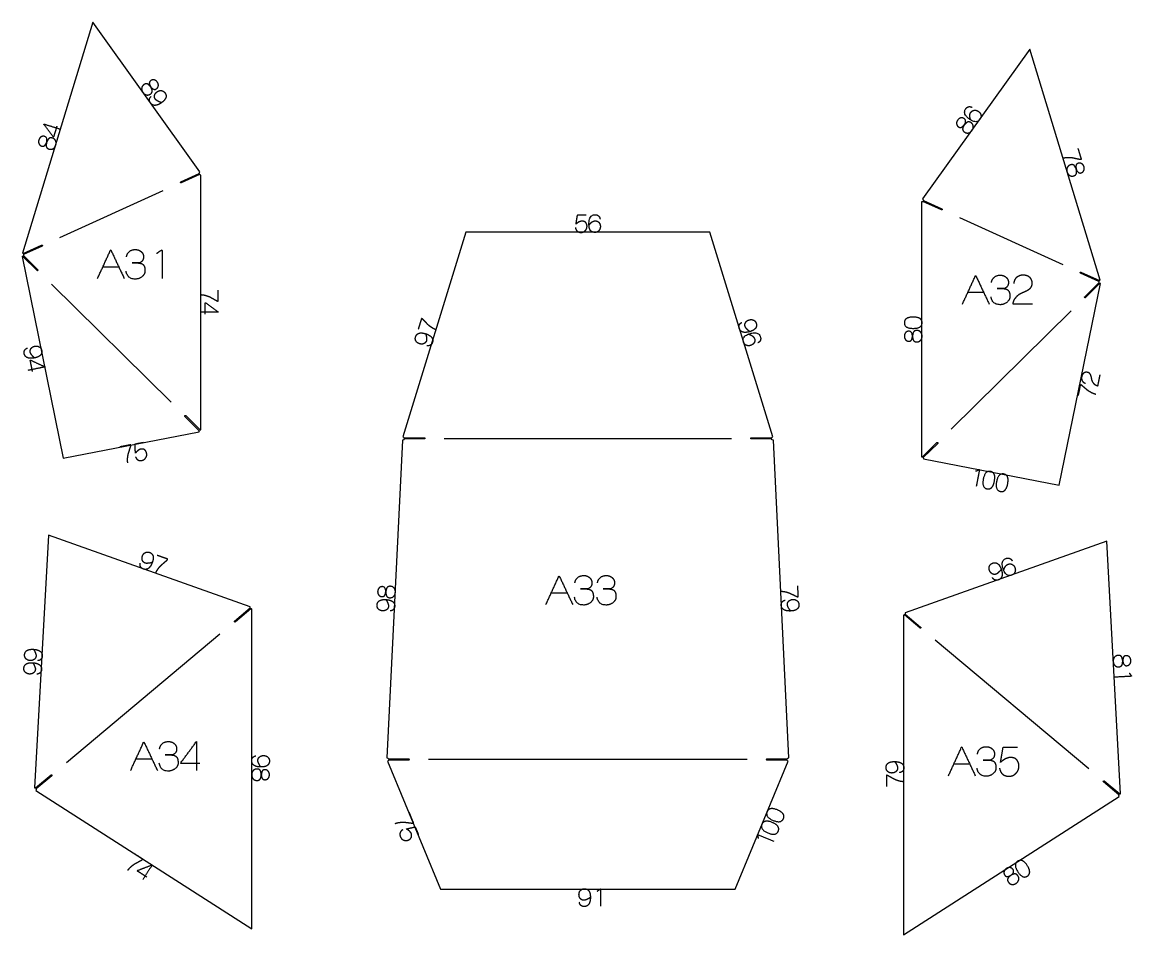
# Model space of a CAD drawing. Header units: millimetres. Extents: x 39 to 3080, y -15 to 1348.
# Drawn here: x 2121 to 3080, y 495 to 1284 of the extents above; entities that cross this region are included whole.
import ezdxf

# ---------------------------------------------------------------- set-up
doc = ezdxf.new("R2010")
doc.units = ezdxf.units.MM
doc.header["$MEASUREMENT"] = 0
for name, color, linetype, true_color in [('CutLine', 18, 'Continuous', 0x000000), ('Edge ID', 18, 'Continuous', 0x000000), ('MountainLine', 18, 'Continuous', 0x000000), ('NEW SECTIONS', 18, 'Continuous', 0x000000), ('ValleyLine', 18, 'Continuous', 0x000000)]:
    doc.layers.add(name, color=color, linetype=linetype, true_color=true_color)

msp = doc.modelspace()

# ---------------------------------------------------------------- linework, layer by layer
at = {"layer": 'CutLine', "color": 251, "linetype": 'Continuous', "true_color": 0x696969}
for p, q in [((2257.79, 1145.57), (2273.73, 1152.81)), ((2274.14, 1151.9), (2258.21, 1144.66)), ((2275.3, 931.41), (2275.3, 1151.48)), ((2898.08, 1128.2), (2898.08, 908.13)), ((2915.17, 1121.38), (2899.24, 1128.62)), ((2899.65, 1129.53), (2915.58, 1122.29)), ((2121.68, 1083.68), (2137.61, 1090.93)), ((2138.02, 1090.02), (2122.09, 1082.77)), ((2133.69, 1068.91), (2121.24, 1081.2)), ((2121.94, 1081.91), (2134.4, 1069.62)), ((3051.29, 1059.49), (3035.36, 1066.74)), ((3035.77, 1067.65), (3051.7, 1060.4)), ((3038.98, 1046.34), (3051.44, 1058.63)), ((3052.14, 1057.92), (3039.68, 1045.63)), ((2273.88, 930.6), (2261.42, 942.9)), ((2262.12, 943.61), (2274.58, 931.32)), ((2449.32, 922.44), (2435.98, 647.99)), ((2468.39, 923.44), (2450.89, 923.44)), ((2750.86, 924.44), (2768.36, 924.44)), ((2768.36, 923.44), (2750.86, 923.44)), ((2783.27, 647.99), (2769.93, 922.44)), ((2898.8, 908.04), (2911.25, 920.33)), ((2911.96, 919.62), (2899.5, 907.33)), ((2304.38, 766.15), (2317.79, 777.39)), ((2896.53, 760.19), (2883.12, 771.43)), ((2883.76, 772.19), (2897.17, 760.95)), ((2437.4, 646.99), (2454.9, 646.99)), ((2454.9, 645.99), (2437.4, 645.99)), ((2764.35, 646.99), (2781.85, 646.99)), ((2781.85, 645.99), (2764.35, 645.99)), ((2132.31, 621.94), (2145.72, 633.18)), ((2146.36, 632.41), (2132.95, 621.17)), ((3055.84, 627.98), (3069.25, 616.74))]:
    msp.add_line(p, q, dxfattribs=at)
for points in [[(2274.43, 1154.2), (2181.92, 1283.56), (2120.96, 1084.04)], [(3052.42, 1060.76), (2991.46, 1260.28), (2898.95, 1130.92)], [(2769.42, 925.37), (2714.98, 1102.17), (2504.27, 1102.17), (2449.83, 925.37)], [(2120.82, 1081.14), (2156.35, 906.84), (2273.83, 929.62)], [(2899.55, 906.34), (3017.03, 883.56), (3052.56, 1057.86)], [(2450.89, 924.44), (2468.39, 924.44)], [(2317.85, 778.47), (2143.55, 840.44), (2131.56, 622.09)], [(3070, 616.9), (3058, 835.25), (2883.7, 773.28)], [(2132.74, 619.78), (2319.26, 500.2), (2319.26, 776.47)], [(2318.44, 776.62), (2305.02, 765.38)], [(2882.29, 771.27), (2882.29, 495), (3068.81, 614.59)], [(2436.48, 645.11), (2482.2, 534.52), (2737.05, 534.52), (2782.77, 645.11)], [(3068.61, 615.98), (3055.19, 627.22)]]:
    msp.add_lwpolyline(points, dxfattribs=at)
at = {"layer": 'CutLine', "color": 251, "linetype": 'Continuous', "true_color": 0x696969, "extrusion": (0, 0, -1)}
for centre, radius, start, end in [((-2273.93, 1152.35), 0.5, 65.55215, 75.14622), ((-2275.3, 1152.98), 1.5, 354.74029, 54.4322), ((-2273.93, 1152.35), 0.5, 235.95808, 245.55215), ((-2275.3, 1152.98), 1.5, 270, 316.36401), ((-2258, 1145.11), 0.5, 245.55215, 65.55215), ((-2898.08, 1129.7), 1.5, 223.63609, 270), ((-2898.08, 1129.7), 1.5, 125.56791, 185.25982), ((-2899.44, 1129.08), 0.5, 294.44796, 304.04203), ((-2899.44, 1129.08), 0.5, 104.85389, 114.44796), ((-2915.38, 1121.83), 0.5, 114.44796, 294.44796), ((-2120.52, 1082.61), 1.5, 106.99006, 136.36401), ((-2121.88, 1083.23), 0.5, 55.95808, 65.55215), ((-2137.82, 1090.47), 0.5, 65.55215, 245.55215), ((-2120.52, 1082.61), 1.5, 243.80078, 258.47778), ((-2121.59, 1081.55), 0.5, 314.61265, 324.20671), ((-2120.52, 1082.61), 1.5, 174.74029, 205.42451), ((-2121.59, 1081.55), 0.5, 125.01858, 134.61265), ((-2121.88, 1083.23), 0.5, 245.55215, 255.14622), ((-2134.04, 1069.26), 0.5, 134.61265, 314.61265), ((-3035.56, 1067.19), 0.5, 294.44796, 114.44796), ((-3051.49, 1059.95), 0.5, 284.85389, 294.44796), ((-3052.86, 1059.33), 1.5, 334.57555, 5.25982), ((-3051.79, 1058.28), 0.5, 45.38741, 54.98148), ((-3051.49, 1059.95), 0.5, 114.44796, 124.04203), ((-3052.86, 1059.33), 1.5, 43.63609, 73.01005), ((-3051.79, 1058.28), 0.5, 215.79334, 225.38741), ((-3052.86, 1059.33), 1.5, 281.52233, 296.19928), ((-3039.33, 1045.98), 0.5, 225.38741, 45.38741), ((-2261.77, 943.25), 0.5, 314.61265, 134.61265), ((-2275.3, 929.91), 1.5, 349.02519, 25.42451), ((-2274.23, 930.96), 0.5, 305.01858, 314.61265), ((-2274.23, 930.96), 0.5, 134.61265, 144.20671), ((-2275.3, 929.91), 1.5, 63.80078, 90), ((-2449.39, 923.94), 1.5, 199.18814, 272.78264), ((-2449.39, 923.94), 1.5, 107.11542, 160.81186), ((-2450.89, 923.94), 0.5, 80.40593, 90), ((-2450.89, 923.94), 0.5, 270, 279.59407), ((-2468.39, 923.94), 0.5, 90, 270), ((-2750.86, 923.94), 0.5, 270, 90), ((-2768.36, 923.94), 0.5, 90, 99.59407), ((-2768.36, 923.94), 0.5, 260.40593, 270), ((-2769.86, 923.94), 1.5, 19.18814, 72.88428), ((-2769.86, 923.94), 1.5, 267.21757, 340.81186), ((-2911.6, 919.97), 0.5, 45.38741, 225.38741), ((-2898.08, 906.63), 1.5, 90, 116.19928), ((-2899.15, 907.68), 0.5, 35.79334, 45.38741), ((-2899.15, 907.68), 0.5, 225.38741, 234.98148), ((-2898.08, 906.63), 1.5, 154.57555, 190.97502), ((-2319.26, 777.97), 1.5, 339.22338, 19.5725), ((-2318.12, 777), 0.5, 50.03525, 59.62932), ((-2318.12, 777), 0.5, 220.44118, 230.03525), ((-2319.26, 777.97), 1.5, 270, 300.84711), ((-2882.29, 772.77), 1.5, 239.15292, 270), ((-2883.44, 771.81), 0.5, 309.96478, 319.55885), ((-2882.29, 772.77), 1.5, 160.42751, 200.77665), ((-2883.44, 771.81), 0.5, 120.37071, 129.96478), ((-2304.7, 765.76), 0.5, 230.03525, 50.03525), ((-2896.85, 760.57), 0.5, 129.96478, 309.96478), ((-2435.9, 646.49), 1.5, 92.78264, 160.81186), ((-2435.9, 646.49), 1.5, 199.18814, 247.53662), ((-2437.4, 646.49), 0.5, 80.40593, 90), ((-2437.4, 646.49), 0.5, 270, 279.59407), ((-2454.9, 646.49), 0.5, 90, 270), ((-2764.35, 646.49), 0.5, 270, 90), ((-2781.85, 646.49), 0.5, 90, 99.59407), ((-2781.85, 646.49), 0.5, 260.40593, 270), ((-2783.35, 646.49), 1.5, 19.18814, 87.21757), ((-2783.35, 646.49), 1.5, 292.46294, 340.81186), ((-2146.04, 632.8), 0.5, 50.03525, 230.03525), ((-3055.52, 627.6), 0.5, 309.96478, 129.96478), ((-2131.48, 620.59), 1.5, 93.14384, 120.84711), ((-2132.63, 621.56), 0.5, 40.44118, 50.03525), ((-2131.48, 620.59), 1.5, 159.22338, 212.66491), ((-2132.63, 621.56), 0.5, 230.03525, 239.62932), ((-3070.08, 615.4), 1.5, 327.33511, 20.77665), ((-3068.93, 616.36), 0.5, 300.37071, 309.96478), ((-3068.93, 616.36), 0.5, 129.96478, 139.55885), ((-3070.08, 615.4), 1.5, 59.15292, 86.85625)]:
    msp.add_arc(centre, radius, start, end, dxfattribs=at)
at = {"layer": 'Edge ID'}
for points, knots in [([(2231.83, 1227.82), (2230.82, 1229.5), (2230.7, 1230.58), (2230.53, 1232.11), (2231.9, 1233.08), (2233.28, 1234.07), (2234.94, 1233.66), (2236.54, 1233.26), (2237.56, 1231.83), (2238.62, 1230.35), (2238.48, 1228.75), (2238.35, 1227.05), (2236.9, 1226.01), (2234.54, 1224.32), (2231.83, 1227.82), (2233.08, 1225.48), (2233.21, 1224.51), (2233.43, 1222.77), (2231.68, 1221.52), (2230, 1220.31), (2228.12, 1220.75), (2226.33, 1221.19), (2225.11, 1222.9), (2223.88, 1224.62), (2224.07, 1226.46), (2224.27, 1228.38), (2225.98, 1229.59), (2227.71, 1230.84), (2229.19, 1230.12), (2229.98, 1229.75), (2231.83, 1227.82)], [0, 0, 0, 1, 1, 2, 2, 3, 3, 4, 4, 5, 5, 6, 6, 7, 7, 8, 8, 9, 9, 10, 10, 11, 11, 12, 12, 13, 13, 14, 14, 15, 15, 15]), ([(2241.33, 1214.08), (2240.48, 1214.05), (2238.48, 1215.11), (2236.49, 1216.17), (2235.96, 1216.91), (2234.79, 1218.55), (2235.26, 1220.42), (2235.7, 1222.18), (2237.38, 1223.38), (2239.14, 1224.64), (2241.03, 1224.45), (2242.99, 1224.23), (2244.24, 1222.49), (2245.89, 1220.18), (2244.73, 1217.75), (2243.82, 1215.86), (2241.33, 1214.08), (2238.6, 1212.12), (2236.37, 1211.78), (2233.4, 1211.31), (2231.65, 1213.76), (2230.62, 1215.19), (2230.77, 1216.67), (2230.93, 1218.15), (2232.22, 1219.35)], [0, 0, 0, 1, 1, 2, 2, 3, 3, 4, 4, 5, 5, 6, 6, 7, 7, 8, 8, 9, 9, 10, 10, 11, 11, 12, 12, 12]), ([(2940.58, 1199.04), (2939.81, 1200.71), (2939.73, 1202.41), (2939.65, 1204.38), (2940.59, 1205.7), (2941.75, 1207.32), (2943.66, 1207.48), (2945.48, 1207.64), (2947.12, 1206.47), (2948.87, 1205.21), (2949.32, 1203.35), (2949.79, 1201.4), (2948.56, 1199.68), (2945.52, 1195.44), (2939.61, 1199.67), (2933.06, 1204.35), (2936.19, 1208.73), (2937.23, 1210.17), (2938.69, 1210.51), (2940.15, 1210.85), (2941.71, 1210.01)], [0, 0, 0, 1, 1, 2, 2, 3, 3, 4, 4, 5, 5, 6, 6, 7, 7, 8, 8, 9, 9, 10, 10, 10]), ([(2934.83, 1194.79), (2933.56, 1193.3), (2932.58, 1192.83), (2931.19, 1192.18), (2929.82, 1193.16), (2928.44, 1194.15), (2928.29, 1195.85), (2928.16, 1197.5), (2929.18, 1198.92), (2930.24, 1200.4), (2931.79, 1200.79), (2933.45, 1201.22), (2934.9, 1200.18), (2937.26, 1198.49), (2934.83, 1194.79), (2936.64, 1196.73), (2937.52, 1197.17), (2939.09, 1197.94), (2940.84, 1196.69), (2942.52, 1195.49), (2942.71, 1193.57), (2942.88, 1191.74), (2941.65, 1190.03), (2940.42, 1188.31), (2938.62, 1187.89), (2936.74, 1187.46), (2935.04, 1188.68), (2933.3, 1189.93), (2933.5, 1191.56), (2933.6, 1192.43), (2934.83, 1194.79)], [0, 0, 0, 1, 1, 2, 2, 3, 3, 4, 4, 5, 5, 6, 6, 7, 7, 8, 8, 9, 9, 10, 10, 11, 11, 12, 12, 13, 13, 14, 14, 15, 15, 15]), ([(2150.81, 1193.82), (2149.33, 1188.99), (2147.86, 1184.16), (2143.6, 1189.9), (2139.34, 1195.64), (2146.6, 1193.42), (2153.87, 1191.2)], [0, 0, 0, 1, 1, 2, 2, 3, 3, 3]), ([(2141.87, 1179.69), (2141.14, 1177.87), (2140.36, 1177.12), (2139.25, 1176.06), (2137.64, 1176.55), (2136.01, 1177.05), (2135.33, 1178.62), (2134.68, 1180.13), (2135.19, 1181.8), (2135.73, 1183.54), (2137.08, 1184.41), (2138.51, 1185.34), (2140.22, 1184.82), (2143, 1183.97), (2141.87, 1179.69), (2142.96, 1182.11), (2143.65, 1182.8), (2144.9, 1184.04), (2146.96, 1183.41), (2148.94, 1182.8), (2149.73, 1181.04), (2150.47, 1179.36), (2149.85, 1177.35), (2149.24, 1175.33), (2147.66, 1174.36), (2146.02, 1173.36), (2144.01, 1173.97), (2141.97, 1174.59), (2141.64, 1176.2), (2141.46, 1177.06), (2141.87, 1179.69)], [0, 0, 0, 1, 1, 2, 2, 3, 3, 4, 4, 5, 5, 6, 6, 7, 7, 8, 8, 9, 9, 10, 10, 11, 11, 12, 12, 13, 13, 14, 14, 15, 15, 15]), ([(3021.33, 1166.42), (3022.33, 1166.62), (3023.29, 1166.69), (3024.25, 1166.77), (3025.4, 1166.73), (3026.55, 1166.7), (3027.5, 1166.62), (3028.45, 1166.53), (3029.31, 1166.33), (3030.16, 1166.12), (3031.08, 1165.94), (3032.01, 1165.77), (3032.77, 1165.59), (3033.53, 1165.41), (3034.32, 1165.24), (3035.1, 1165.07), (3035.65, 1165.08), (3036.19, 1165.08), (3036.18, 1165.13)], [-10, -10, -10, -9, -9, -8, -8, -7, -7, -6, -6, -5, -5, -4, -4, -3, -3, -2, -2, -1, -1, -1]), ([(3031.67, 1156.71), (3031.25, 1158.62), (3031.48, 1159.69), (3031.81, 1161.19), (3033.42, 1161.68), (3035.05, 1162.17), (3036.49, 1161.25), (3037.87, 1160.36), (3038.38, 1158.69), (3038.91, 1156.95), (3038.28, 1155.47), (3037.61, 1153.9), (3035.9, 1153.38), (3033.13, 1152.53), (3031.67, 1156.71), (3032.11, 1154.09), (3031.93, 1153.13), (3031.58, 1151.41), (3029.52, 1150.78), (3027.55, 1150.18), (3025.91, 1151.19), (3024.35, 1152.18), (3023.74, 1154.19), (3023.12, 1156.21), (3023.88, 1157.89), (3024.69, 1159.64), (3026.69, 1160.26), (3028.73, 1160.88), (3029.91, 1159.73), (3030.54, 1159.12), (3031.67, 1156.71)], [0, 0, 0, 1, 1, 2, 2, 3, 3, 4, 4, 5, 5, 6, 6, 7, 7, 8, 8, 9, 9, 10, 10, 11, 11, 12, 12, 13, 13, 14, 14, 15, 15, 15]), ([(2599.39, 1109.09), (2600.04, 1113.05), (2600.69, 1117.01), (2604.44, 1117.01), (2608.19, 1117.01)], [-2, -2, -2, -1, -1, 0, 0, 0]), ([(2610.6, 1108.03), (2611.5, 1109.63), (2612.84, 1110.68), (2614.39, 1111.89), (2616.01, 1111.89), (2618, 1111.89), (2619.25, 1110.43), (2620.44, 1109.05), (2620.44, 1107.04), (2620.44, 1104.87), (2619.18, 1103.43), (2617.87, 1101.91), (2615.75, 1101.91), (2610.54, 1101.91), (2610.54, 1109.18), (2610.54, 1117.23), (2615.92, 1117.23), (2617.7, 1117.23), (2618.82, 1116.24), (2619.95, 1115.24), (2620.18, 1113.5)], [0, 0, 0, 1, 1, 2, 2, 3, 3, 4, 4, 5, 5, 6, 6, 7, 7, 8, 8, 9, 9, 10, 10, 10]), ([(2598.93, 1105.73), (2598.98, 1105.39), (2599.21, 1104.74), (2599.45, 1104.1), (2600, 1103.42), (2600.55, 1102.74), (2601.35, 1102.4), (2602.16, 1102.06), (2602.86, 1101.96), (2603.56, 1101.86), (2604.47, 1101.96), (2605.38, 1102.07), (2606.03, 1102.43), (2606.69, 1102.79), (2607.34, 1103.45), (2607.99, 1104.1), (2608.3, 1104.62), (2608.62, 1105.14), (2608.77, 1105.92), (2608.93, 1106.69), (2608.93, 1107.37), (2608.93, 1108.05), (2608.66, 1108.83), (2608.4, 1109.61), (2607.96, 1110.21), (2607.52, 1110.81), (2606.95, 1111.09), (2606.38, 1111.38), (2605.59, 1111.56), (2604.81, 1111.75), (2604.26, 1111.67), (2603.71, 1111.59), (2603.24, 1111.43), (2602.78, 1111.28), (2602.31, 1111.09), (2601.85, 1110.91), (2601.4, 1110.63), (2600.96, 1110.34), (2600.49, 1110.03), (2600.02, 1109.71), (2599.71, 1109.42), (2599.39, 1109.14), (2599.39, 1109.09)], [-23, -23, -23, -22, -22, -21, -21, -20, -20, -19, -19, -18, -18, -17, -17, -16, -16, -15, -15, -14, -14, -13, -13, -12, -12, -11, -11, -10, -10, -9, -9, -8, -8, -7, -7, -6, -6, -5, -5, -4, -4, -3, -3, -2, -2, -2]), ([(2276.44, 1048.05), (2277.46, 1047.95), (2278.4, 1047.74), (2279.33, 1047.52), (2280.42, 1047.16), (2281.52, 1046.79), (2282.4, 1046.43), (2283.29, 1046.07), (2284.04, 1045.63), (2284.8, 1045.18), (2285.63, 1044.74), (2286.47, 1044.3), (2287.14, 1043.91), (2287.82, 1043.51), (2288.52, 1043.12), (2289.22, 1042.73), (2289.74, 1042.58), (2290.26, 1042.42), (2290.26, 1042.47)], [-10, -10, -10, -9, -9, -8, -8, -7, -7, -6, -6, -5, -5, -4, -4, -3, -3, -2, -2, -1, -1, -1]), ([(2279.07, 1031.28), (2279.07, 1036.33), (2279.07, 1041.37), (2284.82, 1037.13), (2290.57, 1032.89), (2282.97, 1032.89), (2275.38, 1032.89)], [0, 0, 0, 1, 1, 2, 2, 3, 3, 3]), ([(2477.48, 1018.2), (2476.53, 1018.6), (2475.7, 1019.08), (2474.87, 1019.56), (2473.93, 1020.23), (2473, 1020.9), (2472.25, 1021.5), (2471.51, 1022.11), (2470.92, 1022.76), (2470.33, 1023.4), (2469.67, 1024.07), (2469, 1024.74), (2468.47, 1025.31), (2467.94, 1025.89), (2467.38, 1026.47), (2466.83, 1027.04), (2466.37, 1027.34), (2465.92, 1027.65), (2465.91, 1027.6)], [-10, -10, -10, -9, -9, -8, -8, -7, -7, -6, -6, -5, -5, -4, -4, -3, -3, -2, -2, -1, -1, -1]), ([(2749.73, 1016.23), (2748.92, 1016.47), (2747.36, 1018.11), (2745.8, 1019.75), (2745.54, 1020.62), (2744.94, 1022.55), (2745.99, 1024.17), (2746.96, 1025.7), (2748.93, 1026.31), (2751, 1026.95), (2752.73, 1026.16), (2754.53, 1025.34), (2755.16, 1023.29), (2755.99, 1020.58), (2754.13, 1018.64), (2752.66, 1017.14), (2749.73, 1016.23), (2746.52, 1015.24), (2744.3, 1015.62), (2741.34, 1016.11), (2740.45, 1019), (2739.93, 1020.68), (2740.54, 1022.03), (2741.15, 1023.39), (2742.76, 1024.12)], [0, 0, 0, 1, 1, 2, 2, 3, 3, 4, 4, 5, 5, 6, 6, 7, 7, 8, 8, 9, 9, 10, 10, 11, 11, 12, 12, 12]), ([(2890.81, 1018.99), (2883.14, 1018.99), (2883.14, 1023.88), (2883.14, 1028.77), (2890.81, 1028.77), (2895.8, 1028.77), (2897.58, 1026.6), (2898.46, 1025.53), (2898.46, 1023.88), (2898.46, 1018.99), (2890.81, 1018.99)], [0, 0, 0, 1, 1, 2, 2, 3, 3, 4, 4, 5, 5, 5]), ([(2890.13, 1012.15), (2889.97, 1010.19), (2889.45, 1009.24), (2888.69, 1007.91), (2887.01, 1007.91), (2885.31, 1007.91), (2884.2, 1009.21), (2883.14, 1010.47), (2883.14, 1012.22), (2883.14, 1014.04), (2884.18, 1015.26), (2885.27, 1016.57), (2887.06, 1016.57), (2889.96, 1016.57), (2890.13, 1012.15), (2890.48, 1014.78), (2890.93, 1015.65), (2891.77, 1017.19), (2893.92, 1017.19), (2895.99, 1017.19), (2897.26, 1015.74), (2898.46, 1014.34), (2898.46, 1012.24), (2898.46, 1010.12), (2897.23, 1008.74), (2895.95, 1007.3), (2893.86, 1007.3), (2891.72, 1007.3), (2890.93, 1008.74), (2890.51, 1009.51), (2890.13, 1012.15)], [0, 0, 0, 1, 1, 2, 2, 3, 3, 4, 4, 5, 5, 6, 6, 7, 7, 8, 8, 9, 9, 10, 10, 11, 11, 12, 12, 13, 13, 14, 14, 15, 15, 15]), ([(2469.22, 1014.46), (2469.76, 1013.81), (2470.13, 1011.58), (2470.49, 1009.35), (2470.22, 1008.47), (2469.63, 1006.55), (2467.85, 1005.79), (2466.18, 1005.07), (2464.22, 1005.68), (2462.14, 1006.32), (2461.16, 1007.94), (2460.13, 1009.63), (2460.77, 1011.68), (2461.6, 1014.39), (2464.24, 1014.95), (2466.29, 1015.37), (2469.22, 1014.46), (2472.43, 1013.47), (2474.06, 1011.91), (2476.23, 1009.84), (2475.34, 1006.96), (2474.82, 1005.27), (2473.56, 1004.5), (2472.29, 1003.72), (2470.55, 1004.02)], [0, 0, 0, 1, 1, 2, 2, 3, 3, 4, 4, 5, 5, 6, 6, 7, 7, 8, 8, 9, 9, 10, 10, 11, 11, 12, 12, 12]), ([(2748.39, 1014), (2750.18, 1013.61), (2751.58, 1012.64), (2753.2, 1011.51), (2753.68, 1009.96), (2754.26, 1008.06), (2753.23, 1006.44), (2752.26, 1004.89), (2750.33, 1004.3), (2748.27, 1003.66), (2746.52, 1004.44), (2744.68, 1005.25), (2744.06, 1007.27), (2742.53, 1012.26), (2749.47, 1014.4), (2757.17, 1016.76), (2758.75, 1011.62), (2759.27, 1009.92), (2758.65, 1008.55), (2758.03, 1007.19), (2756.43, 1006.45)], [0, 0, 0, 1, 1, 2, 2, 3, 3, 4, 4, 5, 5, 6, 6, 7, 7, 8, 8, 9, 9, 10, 10, 10]), ([(2131.56, 993.5), (2130.78, 993.81), (2129.39, 995.6), (2128, 997.38), (2127.81, 998.27), (2127.41, 1000.25), (2128.61, 1001.76), (2129.73, 1003.19), (2131.74, 1003.6), (2133.87, 1004.04), (2135.51, 1003.09), (2137.22, 1002.09), (2137.65, 999.99), (2138.22, 997.21), (2136.17, 995.46), (2134.57, 994.11), (2131.56, 993.5), (2128.27, 992.83), (2126.09, 993.42), (2123.2, 994.19), (2122.59, 997.15), (2122.24, 998.88), (2122.98, 1000.17), (2123.72, 1001.45), (2125.39, 1002.03)], [0, 0, 0, 1, 1, 2, 2, 3, 3, 4, 4, 5, 5, 6, 6, 7, 7, 8, 8, 9, 9, 10, 10, 11, 11, 12, 12, 12]), ([(2129.69, 981.83), (2128.69, 986.78), (2127.68, 991.72), (2134.16, 988.72), (2140.64, 985.71), (2133.2, 984.19), (2125.75, 982.67)], [0, 0, 0, 1, 1, 2, 2, 3, 3, 3]), ([(3050.08, 969.07), (3050.03, 969.14), (3049.83, 969.18), (3049.63, 969.22), (3048.98, 969.54), (3048.33, 969.86), (3047.75, 970.4), (3047.17, 970.94), (3046.57, 971.76), (3045.96, 972.57), (3045.66, 973.3), (3045.35, 974.03), (3045.22, 974.58), (3045.1, 975.14), (3044.94, 976.05), (3044.78, 976.96), (3044.52, 977.78), (3044.26, 978.6), (3043.8, 979.36), (3043.35, 980.12), (3042.73, 980.48), (3042.12, 980.85), (3041.3, 981.01), (3040.48, 981.18), (3039.68, 981.02), (3038.88, 980.87), (3038.19, 980.35), (3037.5, 979.83), (3037.13, 979.21), (3036.77, 978.59), (3036.54, 977.87), (3036.31, 977.14), (3036.25, 976.44), (3036.19, 975.73), (3036.39, 974.92), (3036.6, 974.11), (3036.93, 973.51), (3037.26, 972.91), (3037.86, 972.47), (3038.45, 972.03), (3039.64, 971.57)], [-20, -20, -20, -19, -19, -18, -18, -17, -17, -16, -16, -15, -15, -14, -14, -13, -13, -12, -12, -11, -11, -10, -10, -9, -9, -8, -8, -7, -7, -6, -6, -5, -5, -4, -4, -3, -3, -2, -2, -1, -1, 0, 0, 0]), ([(3047.65, 962.23), (3046.67, 962.53), (3045.79, 962.93), (3044.92, 963.32), (3043.92, 963.9), (3042.92, 964.48), (3042.13, 965.01), (3041.33, 965.54), (3040.68, 966.12), (3040.03, 966.71), (3039.3, 967.31), (3038.57, 967.91), (3037.99, 968.43), (3037.41, 968.95), (3036.79, 969.47), (3036.18, 969.99), (3035.7, 970.25), (3035.23, 970.5), (3035.22, 970.46)], [-10, -10, -10, -9, -9, -8, -8, -7, -7, -6, -6, -5, -5, -4, -4, -3, -3, -2, -2, -1, -1, -1]), ([(2218.64, 911.14), (2218.53, 915.15), (2218.42, 919.16), (2222.1, 919.87), (2225.78, 920.58)], [-2, -2, -2, -1, -1, 0, 0, 0]), ([(2211.95, 903.82), (2211.85, 904.84), (2211.88, 905.8), (2211.91, 906.76), (2212.06, 907.9), (2212.21, 909.04), (2212.4, 909.98), (2212.58, 910.92), (2212.88, 911.75), (2213.17, 912.57), (2213.45, 913.47), (2213.72, 914.38), (2213.98, 915.12), (2214.24, 915.85), (2214.48, 916.62), (2214.73, 917.38), (2214.78, 917.92), (2214.84, 918.46), (2214.79, 918.45)], [-10, -10, -10, -9, -9, -8, -8, -7, -7, -6, -6, -5, -5, -4, -4, -3, -3, -2, -2, -1, -1, -1]), ([(2218.83, 907.75), (2218.95, 907.43), (2219.3, 906.84), (2219.65, 906.25), (2220.32, 905.68), (2220.99, 905.12), (2221.84, 904.94), (2222.7, 904.76), (2223.41, 904.8), (2224.12, 904.83), (2224.99, 905.11), (2225.86, 905.39), (2226.43, 905.87), (2227, 906.34), (2227.52, 907.11), (2228.04, 907.87), (2228.25, 908.44), (2228.45, 909.01), (2228.46, 909.81), (2228.46, 910.6), (2228.33, 911.27), (2228.2, 911.93), (2227.8, 912.65), (2227.39, 913.36), (2226.84, 913.87), (2226.3, 914.37), (2225.68, 914.54), (2225.07, 914.71), (2224.26, 914.75), (2223.46, 914.78), (2222.94, 914.59), (2222.41, 914.41), (2221.98, 914.17), (2221.55, 913.93), (2221.13, 913.66), (2220.71, 913.39), (2220.33, 913.03), (2219.94, 912.66), (2219.54, 912.26), (2219.14, 911.87), (2218.89, 911.53), (2218.64, 911.19), (2218.64, 911.14)], [-23, -23, -23, -22, -22, -21, -21, -20, -20, -19, -19, -18, -18, -17, -17, -16, -16, -15, -15, -14, -14, -13, -13, -12, -12, -11, -11, -10, -10, -9, -9, -8, -8, -7, -7, -6, -6, -5, -5, -4, -4, -3, -3, -2, -2, -2]), ([(2944.99, 895.76), (2946.56, 896.45), (2948.13, 897.13), (2946.71, 889.77), (2945.28, 882.41)], [0, 0, 0, 1, 1, 2, 2, 2]), ([(2951.33, 888.77), (2952.79, 896.3), (2957.6, 895.37), (2962.4, 894.44), (2960.94, 886.9), (2959.99, 882), (2957.52, 880.67), (2956.3, 880.01), (2954.68, 880.33), (2949.88, 881.26), (2951.33, 888.77)], [0, 0, 0, 1, 1, 2, 2, 3, 3, 4, 4, 5, 5, 5]), ([(2962.84, 886.54), (2964.3, 894.07), (2969.1, 893.14), (2973.91, 892.2), (2972.44, 884.67), (2971.49, 879.77), (2969.02, 878.44), (2967.8, 877.78), (2966.18, 878.1), (2961.38, 879.03), (2962.84, 886.54)], [0, 0, 0, 1, 1, 2, 2, 3, 3, 4, 4, 5, 5, 5]), ([(2233.28, 816.87), (2232.6, 816.36), (2230.35, 816.09), (2228.11, 815.82), (2227.25, 816.13), (2225.35, 816.8), (2224.67, 818.61), (2224.03, 820.31), (2224.72, 822.25), (2225.44, 824.29), (2227.1, 825.21), (2228.84, 826.16), (2230.86, 825.44), (2233.53, 824.49), (2233.97, 821.83), (2234.3, 819.76), (2233.28, 816.87), (2232.15, 813.71), (2230.52, 812.15), (2228.36, 810.07), (2225.51, 811.08), (2223.85, 811.67), (2223.13, 812.97), (2222.41, 814.27), (2222.78, 815.99)], [0, 0, 0, 1, 1, 2, 2, 3, 3, 4, 4, 5, 5, 6, 6, 7, 7, 8, 8, 9, 9, 10, 10, 11, 11, 12, 12, 12]), ([(2236.66, 808.46), (2237.09, 809.39), (2237.61, 810.2), (2238.12, 811.01), (2238.83, 811.92), (2239.54, 812.82), (2240.18, 813.54), (2240.81, 814.25), (2241.49, 814.81), (2242.16, 815.38), (2242.85, 816.02), (2243.55, 816.65), (2244.15, 817.16), (2244.74, 817.66), (2245.35, 818.19), (2245.95, 818.73), (2246.27, 819.16), (2246.59, 819.6), (2246.54, 819.62)], [-10, -10, -10, -9, -9, -8, -8, -7, -7, -6, -6, -5, -5, -4, -4, -3, -3, -2, -2, -1, -1, -1]), ([(2966.78, 811.06), (2966.58, 810.23), (2965.01, 808.61), (2963.44, 806.98), (2962.58, 806.67), (2960.68, 806), (2959.01, 806.97), (2957.44, 807.88), (2956.75, 809.82), (2956.02, 811.87), (2956.73, 813.62), (2957.48, 815.45), (2959.5, 816.17), (2962.17, 817.12), (2964.19, 815.34), (2965.76, 813.94), (2966.78, 811.06), (2967.91, 807.89), (2967.62, 805.65), (2967.26, 802.67), (2964.42, 801.66), (2962.76, 801.07), (2961.38, 801.63), (2960, 802.18), (2959.2, 803.75)], [0, 0, 0, 1, 1, 2, 2, 3, 3, 4, 4, 5, 5, 6, 6, 7, 7, 8, 8, 9, 9, 10, 10, 11, 11, 12, 12, 12]), ([(2969.07, 809.81), (2969.39, 811.62), (2970.29, 813.06), (2971.35, 814.72), (2972.88, 815.26), (2974.76, 815.93), (2976.42, 814.97), (2978, 814.06), (2978.68, 812.17), (2979.4, 810.13), (2978.7, 808.35), (2977.97, 806.48), (2975.98, 805.77), (2971.07, 804.03), (2968.63, 810.88), (2965.93, 818.46), (2971.01, 820.26), (2972.68, 820.86), (2974.07, 820.3), (2975.47, 819.74), (2976.27, 818.17)], [0, 0, 0, 1, 1, 2, 2, 3, 3, 4, 4, 5, 5, 6, 6, 7, 7, 8, 8, 9, 9, 10, 10, 10]), ([(2434.98, 791.27), (2434.73, 789.32), (2434.16, 788.4), (2433.34, 787.1), (2431.66, 787.18), (2429.96, 787.27), (2428.92, 788.62), (2427.91, 789.93), (2428, 791.68), (2428.09, 793.49), (2429.19, 794.67), (2430.35, 795.93), (2432.13, 795.84), (2435.03, 795.7), (2434.98, 791.27), (2435.45, 793.88), (2435.95, 794.73), (2436.86, 796.23), (2439.01, 796.12), (2441.08, 796.02), (2442.27, 794.51), (2443.4, 793.06), (2443.3, 790.96), (2443.2, 788.84), (2441.91, 787.52), (2440.56, 786.15), (2438.47, 786.25), (2436.34, 786.35), (2435.62, 787.83), (2435.23, 788.61), (2434.98, 791.27)], [0, 0, 0, 1, 1, 2, 2, 3, 3, 4, 4, 5, 5, 6, 6, 7, 7, 8, 8, 9, 9, 10, 10, 11, 11, 12, 12, 13, 13, 14, 14, 15, 15, 15]), ([(2777.43, 791.82), (2778.45, 791.76), (2779.39, 791.6), (2780.34, 791.43), (2781.45, 791.12), (2782.56, 790.81), (2783.46, 790.49), (2784.36, 790.17), (2785.14, 789.77), (2785.91, 789.36), (2786.77, 788.96), (2787.62, 788.56), (2788.32, 788.2), (2789.01, 787.84), (2789.73, 787.48), (2790.45, 787.13), (2790.98, 787), (2791.5, 786.87), (2791.5, 786.92)], [-10, -10, -10, -9, -9, -8, -8, -7, -7, -6, -6, -5, -5, -4, -4, -3, -3, -2, -2, -1, -1, -1]), ([(2434.93, 784.67), (2435.61, 784.17), (2436.52, 782.1), (2437.43, 780.03), (2437.38, 779.11), (2437.28, 777.1), (2435.75, 775.93), (2434.31, 774.82), (2432.26, 774.92), (2430.09, 775.03), (2428.73, 776.35), (2427.32, 777.73), (2427.43, 779.88), (2427.56, 782.71), (2429.98, 783.9), (2431.87, 784.82), (2434.93, 784.67), (2438.28, 784.5), (2440.24, 783.39), (2442.86, 781.92), (2442.72, 778.91), (2442.63, 777.15), (2441.59, 776.09), (2440.56, 775.02), (2438.8, 774.88)], [0, 0, 0, 1, 1, 2, 2, 3, 3, 4, 4, 5, 5, 6, 6, 7, 7, 8, 8, 9, 9, 10, 10, 11, 11, 12, 12, 12]), ([(2785.05, 774.81), (2784.32, 775.25), (2783.22, 777.22), (2782.11, 779.19), (2782.07, 780.11), (2781.97, 782.11), (2783.38, 783.43), (2784.71, 784.67), (2786.76, 784.77), (2788.93, 784.88), (2790.41, 783.69), (2791.95, 782.45), (2792.05, 780.3), (2792.19, 777.47), (2789.9, 776.06), (2788.11, 774.96), (2785.05, 774.81), (2781.69, 774.65), (2779.63, 775.57), (2776.89, 776.77), (2776.74, 779.79), (2776.65, 781.55), (2777.58, 782.71), (2778.51, 783.87), (2780.25, 784.18)], [0, 0, 0, 1, 1, 2, 2, 3, 3, 4, 4, 5, 5, 6, 6, 7, 7, 8, 8, 9, 9, 10, 10, 11, 11, 12, 12, 12]), ([(2130.43, 741.69), (2131.11, 741.18), (2132.01, 739.1), (2132.9, 737.03), (2132.85, 736.12), (2132.74, 734.11), (2131.2, 732.94), (2129.75, 731.84), (2127.7, 731.96), (2125.53, 732.08), (2124.18, 733.41), (2122.78, 734.8), (2122.9, 736.95), (2123.06, 739.78), (2125.48, 740.95), (2127.37, 741.86), (2130.43, 741.69), (2133.79, 741.5), (2135.74, 740.38), (2138.35, 738.89), (2138.19, 735.88), (2138.09, 734.12), (2137.05, 733.06), (2136, 732), (2134.24, 731.87)], [0, 0, 0, 1, 1, 2, 2, 3, 3, 4, 4, 5, 5, 6, 6, 7, 7, 8, 8, 9, 9, 10, 10, 11, 11, 12, 12, 12]), ([(2129.79, 730.07), (2130.48, 729.56), (2131.37, 727.48), (2132.26, 725.41), (2132.21, 724.49), (2132.1, 722.49), (2130.56, 721.32), (2129.12, 720.22), (2127.06, 720.33), (2124.89, 720.45), (2123.55, 721.79), (2122.15, 723.18), (2122.26, 725.33), (2122.42, 728.16), (2124.84, 729.33), (2126.73, 730.23), (2129.79, 730.07), (2133.15, 729.88), (2135.1, 728.76), (2137.71, 727.27), (2137.55, 724.26), (2137.45, 722.5), (2136.41, 721.44), (2135.37, 720.38), (2133.61, 720.25)], [0, 0, 0, 1, 1, 2, 2, 3, 3, 4, 4, 5, 5, 6, 6, 7, 7, 8, 8, 9, 9, 10, 10, 11, 11, 12, 12, 12]), ([(3071.89, 731.77), (3071.95, 733.73), (3072.42, 734.71), (3073.1, 736.08), (3074.78, 736.18), (3076.48, 736.27), (3077.66, 735.03), (3078.79, 733.83), (3078.88, 732.08), (3078.98, 730.27), (3078.01, 728.99), (3076.99, 727.62), (3075.21, 727.52), (3072.31, 727.36), (3071.89, 731.77), (3071.7, 729.13), (3071.29, 728.23), (3070.54, 726.65), (3068.39, 726.53), (3066.33, 726.41), (3064.98, 727.79), (3063.7, 729.12), (3063.59, 731.22), (3063.47, 733.33), (3064.62, 734.78), (3065.82, 736.29), (3067.91, 736.41), (3070.04, 736.52), (3070.91, 735.13), (3071.37, 734.39), (3071.89, 731.77)], [0, 0, 0, 1, 1, 2, 2, 3, 3, 4, 4, 5, 5, 6, 6, 7, 7, 8, 8, 9, 9, 10, 10, 11, 11, 12, 12, 13, 13, 14, 14, 15, 15, 15]), ([(3077.47, 721.12), (3078.52, 719.76), (3079.57, 718.4), (3072.08, 717.99), (3064.59, 717.58)], [0, 0, 0, 1, 1, 2, 2, 2]), ([(2327.2, 640.01), (2326.49, 640.48), (2325.48, 642.5), (2324.48, 644.52), (2324.48, 645.44), (2324.48, 647.45), (2325.95, 648.7), (2327.34, 649.88), (2329.39, 649.88), (2331.57, 649.88), (2332.98, 648.62), (2334.46, 647.3), (2334.46, 645.15), (2334.46, 642.32), (2332.1, 641.01), (2330.26, 640.01), (2327.2, 640.01), (2323.84, 640.01), (2321.82, 641.03), (2319.14, 642.36), (2319.14, 645.38), (2319.14, 647.14), (2320.12, 648.26), (2321.1, 649.37), (2322.85, 649.6)], [0, 0, 0, 1, 1, 2, 2, 3, 3, 4, 4, 5, 5, 6, 6, 7, 7, 8, 8, 9, 9, 10, 10, 11, 11, 12, 12, 12]), ([(2874.61, 644.68), (2875.31, 644.21), (2876.32, 642.19), (2877.33, 640.16), (2877.33, 639.25), (2877.33, 637.24), (2875.85, 635.99), (2874.47, 634.81), (2872.41, 634.81), (2870.24, 634.81), (2868.82, 636.07), (2867.35, 637.39), (2867.35, 639.54), (2867.35, 642.37), (2869.7, 643.67), (2871.54, 644.68), (2874.61, 644.68), (2877.97, 644.68), (2879.98, 643.66), (2882.67, 642.33), (2882.67, 639.31), (2882.67, 637.55), (2881.68, 636.43), (2880.7, 635.32), (2878.95, 635.09)], [0, 0, 0, 1, 1, 2, 2, 3, 3, 4, 4, 5, 5, 6, 6, 7, 7, 8, 8, 9, 9, 10, 10, 11, 11, 12, 12, 12]), ([(2327.46, 633.41), (2327.62, 635.37), (2328.15, 636.32), (2328.9, 637.65), (2330.58, 637.65), (2332.29, 637.65), (2333.39, 636.35), (2334.46, 635.09), (2334.46, 633.34), (2334.46, 631.53), (2333.42, 630.3), (2332.32, 628.99), (2330.54, 628.99), (2327.63, 628.99), (2327.46, 633.41), (2327.12, 630.78), (2326.66, 629.91), (2325.83, 628.37), (2323.68, 628.37), (2321.61, 628.37), (2320.34, 629.82), (2319.14, 631.22), (2319.14, 633.32), (2319.14, 635.44), (2320.36, 636.82), (2321.64, 638.26), (2323.73, 638.26), (2325.87, 638.26), (2326.66, 636.82), (2327.08, 636.05), (2327.46, 633.41)], [0, 0, 0, 1, 1, 2, 2, 3, 3, 4, 4, 5, 5, 6, 6, 7, 7, 8, 8, 9, 9, 10, 10, 11, 11, 12, 12, 13, 13, 14, 14, 15, 15, 15]), ([(2881.4, 627.33), (2880.38, 627.43), (2879.44, 627.64), (2878.5, 627.85), (2877.41, 628.22), (2876.32, 628.58), (2875.43, 628.94), (2874.55, 629.3), (2873.79, 629.75), (2873.04, 630.19), (2872.2, 630.64), (2871.37, 631.08), (2870.7, 631.47), (2870.02, 631.86), (2869.32, 632.25), (2868.61, 632.64), (2868.09, 632.8), (2867.57, 632.95), (2867.57, 632.9)], [-10, -10, -10, -9, -9, -8, -8, -7, -7, -6, -6, -5, -5, -4, -4, -3, -3, -2, -2, -1, -1, -1]), ([(2769.74, 593.86), (2762.65, 596.79), (2764.52, 601.31), (2766.39, 605.83), (2773.48, 602.9), (2778.09, 600.99), (2778.9, 598.31), (2779.3, 596.98), (2778.67, 595.46), (2776.81, 590.94), (2769.74, 593.86)], [0, 0, 0, 1, 1, 2, 2, 3, 3, 4, 4, 5, 5, 5]), ([(2444.12, 591.53), (2445.1, 591.82), (2446.04, 591.99), (2446.99, 592.15), (2448.14, 592.23), (2449.29, 592.31), (2450.25, 592.31), (2451.2, 592.32), (2452.07, 592.2), (2452.94, 592.07), (2453.88, 591.98), (2454.82, 591.9), (2455.59, 591.79), (2456.36, 591.68), (2457.16, 591.59), (2457.96, 591.5), (2458.5, 591.56), (2459.04, 591.61), (2459.02, 591.66)], [-10, -10, -10, -9, -9, -8, -8, -7, -7, -6, -6, -5, -5, -4, -4, -3, -3, -2, -2, -1, -1, -1]), ([(2449.34, 585.57), (2449.04, 585.39), (2448.54, 584.93), (2448.03, 584.46), (2447.61, 583.7), (2447.19, 582.93), (2447.19, 582.05), (2447.18, 581.18), (2447.36, 580.49), (2447.53, 579.8), (2447.98, 579), (2448.43, 578.21), (2449.01, 577.74), (2449.59, 577.28), (2450.44, 576.92), (2451.29, 576.57), (2451.89, 576.48), (2452.49, 576.39), (2453.27, 576.54), (2454.05, 576.7), (2454.68, 576.96), (2455.31, 577.22), (2455.92, 577.76), (2456.54, 578.3), (2456.93, 578.93), (2457.32, 579.57), (2457.36, 580.21), (2457.41, 580.84), (2457.28, 581.64), (2457.15, 582.43), (2456.86, 582.91), (2456.58, 583.38), (2456.26, 583.76), (2455.94, 584.13), (2455.59, 584.49), (2455.24, 584.85), (2454.81, 585.15), (2454.38, 585.45), (2453.91, 585.77), (2453.44, 586.08), (2453.05, 586.26), (2452.67, 586.44), (2452.63, 586.42)], [-23, -23, -23, -22, -22, -21, -21, -20, -20, -19, -19, -18, -18, -17, -17, -16, -16, -15, -15, -14, -14, -13, -13, -12, -12, -11, -11, -10, -10, -9, -9, -8, -8, -7, -7, -6, -6, -5, -5, -4, -4, -3, -3, -2, -2, -2]), ([(2452.63, 586.42), (2456.53, 587.33), (2460.43, 588.24), (2461.87, 584.78), (2463.3, 581.31)], [-2, -2, -2, -1, -1, 0, 0, 0]), ([(2765.26, 583.03), (2758.17, 585.96), (2760.04, 590.48), (2761.91, 595), (2769, 592.07), (2773.62, 590.16), (2774.42, 587.48), (2774.83, 586.15), (2774.2, 584.63), (2772.33, 580.11), (2765.26, 583.03)], [0, 0, 0, 1, 1, 2, 2, 3, 3, 4, 4, 5, 5, 5]), ([(2757.14, 578.21), (2756.78, 579.88), (2756.42, 581.56), (2763.36, 578.69), (2770.29, 575.83)], [0, 0, 0, 1, 1, 2, 2, 2]), ([(2212.88, 551.77), (2213.51, 552.57), (2214.2, 553.24), (2214.88, 553.92), (2215.78, 554.64), (2216.67, 555.36), (2217.46, 555.91), (2218.24, 556.47), (2219.02, 556.86), (2219.8, 557.25), (2220.62, 557.72), (2221.44, 558.18), (2222.14, 558.54), (2222.84, 558.89), (2223.54, 559.28), (2224.25, 559.66), (2224.66, 560.01), (2225.07, 560.37), (2225.03, 560.39)], [-10, -10, -10, -9, -9, -8, -8, -7, -7, -6, -6, -5, -5, -4, -4, -3, -3, -2, -2, -1, -1, -1]), ([(2981.16, 549.5), (2977.02, 555.95), (2981.14, 558.6), (2985.26, 561.24), (2989.4, 554.78), (2992.1, 550.57), (2991.22, 547.91), (2990.79, 546.59), (2989.41, 545.7), (2985.29, 543.06), (2981.16, 549.5)], [0, 0, 0, 1, 1, 2, 2, 3, 3, 4, 4, 5, 5, 5]), ([(2228.41, 544.93), (2224.16, 547.65), (2219.92, 550.38), (2226.59, 552.93), (2233.26, 555.48), (2229.16, 549.09), (2225.06, 542.69)], [0, 0, 0, 1, 1, 2, 2, 3, 3, 3]), ([(2975.04, 546.37), (2973.31, 545.45), (2972.23, 545.38), (2970.69, 545.3), (2969.79, 546.71), (2968.87, 548.15), (2969.36, 549.78), (2969.85, 551.36), (2971.32, 552.3), (2972.85, 553.28), (2974.44, 553.07), (2976.14, 552.85), (2977.11, 551.35), (2978.67, 548.91), (2975.04, 546.37), (2977.44, 547.5), (2978.42, 547.59), (2980.17, 547.72), (2981.33, 545.91), (2982.44, 544.17), (2981.91, 542.32), (2981.38, 540.55), (2979.61, 539.42), (2977.83, 538.28), (2976, 538.56), (2974.1, 538.86), (2972.97, 540.62), (2971.82, 542.42), (2972.6, 543.86), (2973.02, 544.63), (2975.04, 546.37)], [0, 0, 0, 1, 1, 2, 2, 3, 3, 4, 4, 5, 5, 6, 6, 7, 7, 8, 8, 9, 9, 10, 10, 11, 11, 12, 12, 13, 13, 14, 14, 15, 15, 15]), ([(2611.84, 527.51), (2611.37, 526.8), (2609.35, 525.8), (2607.33, 524.79), (2606.41, 524.79), (2604.4, 524.79), (2603.15, 526.27), (2601.98, 527.65), (2601.98, 529.71), (2601.98, 531.88), (2603.23, 533.3), (2604.55, 534.77), (2606.7, 534.77), (2609.53, 534.77), (2610.84, 532.42), (2611.84, 530.58), (2611.84, 527.51), (2611.84, 524.15), (2610.82, 522.14), (2609.49, 519.45), (2606.47, 519.45), (2604.71, 519.45), (2603.59, 520.44), (2602.48, 521.42), (2602.25, 523.17)], [0, 0, 0, 1, 1, 2, 2, 3, 3, 4, 4, 5, 5, 6, 6, 7, 7, 8, 8, 9, 9, 10, 10, 11, 11, 12, 12, 12]), ([(2617.72, 532.76), (2619.13, 533.73), (2620.54, 534.7), (2620.54, 527.2), (2620.54, 519.7)], [0, 0, 0, 1, 1, 2, 2, 2])]:
    msp.add_open_spline(points, degree=2, knots=knots, dxfattribs=at)
for points in [[(3036.18, 1165.13), (3034.76, 1169.76), (3033.35, 1174.39)], [(3020.32, 1166.22), (3020.82, 1166.32), (3021.33, 1166.42)], [(2598.88, 1106.08), (2598.9, 1105.9), (2598.93, 1105.73)], [(2275.42, 1048.15), (2275.93, 1048.1), (2276.44, 1048.05)], [(2290.26, 1042.47), (2290.26, 1047.31), (2290.26, 1052.15)], [(2465.91, 1027.6), (2464.48, 1022.97), (2463.06, 1018.35)], [(2478.42, 1017.8), (2477.95, 1018), (2477.48, 1018.2)], [(3052.09, 978.92), (3051.08, 974), (3050.08, 969.07)], [(3035.22, 970.46), (3034.25, 965.71), (3033.28, 960.97)], [(3048.62, 961.93), (3048.13, 962.08), (3047.65, 962.23)], [(2214.79, 918.45), (2210.04, 917.53), (2205.29, 916.61)], [(2212.04, 902.8), (2211.99, 903.31), (2211.95, 903.82)], [(2218.71, 908.08), (2218.77, 907.92), (2218.83, 907.75)], [(2246.54, 819.62), (2241.98, 821.24), (2237.42, 822.86)], [(2236.22, 807.54), (2236.44, 808), (2236.66, 808.46)], [(2791.5, 786.92), (2791.27, 791.75), (2791.03, 796.59)], [(2776.4, 791.87), (2776.91, 791.84), (2777.43, 791.82)], [(2867.57, 632.9), (2867.57, 628.06), (2867.57, 623.22)], [(2882.41, 627.22), (2881.91, 627.27), (2881.4, 627.33)], [(2459.02, 591.66), (2457.17, 596.13), (2455.32, 600.6)], [(2443.14, 591.24), (2443.63, 591.38), (2444.12, 591.53)], [(2449.64, 585.75), (2449.49, 585.66), (2449.34, 585.57)], [(2225.03, 560.39), (2220.96, 563.01), (2216.88, 565.62)], [(2212.24, 550.97), (2212.56, 551.37), (2212.88, 551.77)]]:
    msp.add_open_spline(points, degree=2, dxfattribs=at)
at = {"layer": 'MountainLine', "color": 5, "linetype": 'Continuous', "true_color": 0x0000ff}
for p, q in [((2485.39, 923.94), (2733.86, 923.94)), ((2291.67, 754.84), (2159.07, 643.72)), ((3042.49, 638.52), (2909.88, 749.65)), ((2747.35, 646.49), (2471.9, 646.49))]:
    msp.add_line(p, q, dxfattribs=at)
at = {"layer": 'NEW SECTIONS'}
for points, knots in [([(2185.87, 1062.01), (2191.6, 1074.46), (2197.32, 1086.91), (2203.19, 1074.46), (2209.06, 1062.01)], [0, 0, 0, 1, 1, 2, 2, 2]), ([(2210.93, 1080.68), (2211.27, 1082.34), (2211.71, 1083.23), (2213.67, 1087.1), (2218.7, 1087.1), (2221.52, 1087.1), (2223.54, 1085.35), (2225.68, 1083.52), (2225.68, 1080.74), (2225.68, 1077.08), (2222.25, 1075.53)], [-13, -13, -13, -12, -12, -11, -11, -10, -10, -9, -9, -8, -8, -8]), ([(2236.96, 1083.77), (2239.31, 1085.39), (2241.66, 1087.01), (2241.66, 1074.51), (2241.66, 1062.01)], [0, 0, 0, 1, 1, 2, 2, 2]), ([(2215.79, 1075.53), (2216.64, 1075.53), (2217.58, 1075.53), (2218.78, 1075.55), (2219.25, 1075.55), (2223.39, 1075.55), (2224.89, 1074.47), (2226.97, 1073), (2226.93, 1068.6), (2226.9, 1065.7), (2224.21, 1063.59), (2221.64, 1061.59), (2218.59, 1061.59), (2211.63, 1061.59), (2210.62, 1068.52)], [-7, -7, -7, -6, -6, -5, -5, -4, -4, -3, -3, -2, -2, -1, -1, 0, 0, 0]), ([(2933.29, 1039.87), (2939.01, 1052.33), (2944.74, 1064.78), (2950.61, 1052.33), (2956.48, 1039.87)], [0, 0, 0, 1, 1, 2, 2, 2]), ([(2958.34, 1058.55), (2958.69, 1060.21), (2959.12, 1061.1), (2961.09, 1064.97), (2966.12, 1064.97), (2968.94, 1064.97), (2970.96, 1063.22), (2973.09, 1061.39), (2973.09, 1058.61), (2973.09, 1054.95), (2969.66, 1053.4)], [-13, -13, -13, -12, -12, -11, -11, -10, -10, -9, -9, -8, -8, -8]), ([(2977.04, 1039.87), (2977.13, 1039.97), (2977.13, 1040.31), (2977.13, 1040.66), (2977.44, 1041.83), (2977.74, 1043), (2978.43, 1044.12), (2979.11, 1045.25), (2980.25, 1046.51), (2981.38, 1047.76), (2982.47, 1048.51), (2983.55, 1049.25), (2984.42, 1049.64), (2985.29, 1050.03), (2986.72, 1050.59), (2988.15, 1051.16), (2989.4, 1051.85), (2990.66, 1052.55), (2991.75, 1053.55), (2992.83, 1054.55), (2993.22, 1055.67), (2993.61, 1056.8), (2993.61, 1058.19), (2993.61, 1059.58), (2993.09, 1060.84), (2992.57, 1062.09), (2991.49, 1063.05), (2990.41, 1064), (2989.28, 1064.39), (2988.15, 1064.78), (2986.89, 1064.91), (2985.63, 1065.05), (2984.46, 1064.91), (2983.29, 1064.78), (2982.03, 1064.17), (2980.77, 1063.56), (2979.9, 1062.83), (2979.04, 1062.09), (2978.51, 1060.97), (2977.99, 1059.84), (2977.65, 1057.75)], [-20, -20, -20, -19, -19, -18, -18, -17, -17, -16, -16, -15, -15, -14, -14, -13, -13, -12, -12, -11, -11, -10, -10, -9, -9, -8, -8, -7, -7, -6, -6, -5, -5, -4, -4, -3, -3, -2, -2, -1, -1, 0, 0, 0]), ([(2963.2, 1053.4), (2964.06, 1053.4), (2964.99, 1053.4), (2966.19, 1053.42), (2966.67, 1053.42), (2970.81, 1053.42), (2972.31, 1052.34), (2974.39, 1050.87), (2974.35, 1046.47), (2974.31, 1043.57), (2971.62, 1041.46), (2969.05, 1039.46), (2966, 1039.46), (2959.05, 1039.46), (2958.04, 1046.39)], [-7, -7, -7, -6, -6, -5, -5, -4, -4, -3, -3, -2, -2, -1, -1, 0, 0, 0]), ([(2598.41, 799.03), (2598.75, 800.69), (2599.19, 801.58), (2601.15, 805.45), (2606.18, 805.45), (2609, 805.45), (2611.02, 803.7), (2613.15, 801.87), (2613.15, 799.09), (2613.15, 795.43), (2609.72, 793.88)], [-13, -13, -13, -12, -12, -11, -11, -10, -10, -9, -9, -8, -8, -8]), ([(2617.94, 799.03), (2618.28, 800.69), (2618.72, 801.58), (2620.68, 805.45), (2625.71, 805.45), (2628.53, 805.45), (2630.55, 803.7), (2632.69, 801.87), (2632.69, 799.09), (2632.69, 795.43), (2629.26, 793.88)], [-13, -13, -13, -12, -12, -11, -11, -10, -10, -9, -9, -8, -8, -8]), ([(2573.35, 780.35), (2579.08, 792.81), (2584.8, 805.26), (2590.67, 792.81), (2596.54, 780.35)], [0, 0, 0, 1, 1, 2, 2, 2]), ([(2603.27, 793.88), (2604.12, 793.88), (2605.06, 793.88), (2606.26, 793.9), (2606.73, 793.9), (2610.87, 793.9), (2612.37, 792.82), (2614.45, 791.35), (2614.41, 786.95), (2614.37, 784.05), (2611.69, 781.94), (2609.12, 779.94), (2606.07, 779.94), (2599.11, 779.94), (2598.1, 786.87)], [-7, -7, -7, -6, -6, -5, -5, -4, -4, -3, -3, -2, -2, -1, -1, 0, 0, 0]), ([(2622.8, 793.88), (2623.65, 793.88), (2624.59, 793.88), (2625.79, 793.9), (2626.26, 793.9), (2630.4, 793.9), (2631.9, 792.82), (2633.98, 791.35), (2633.94, 786.95), (2633.91, 784.05), (2631.22, 781.94), (2628.65, 779.94), (2625.6, 779.94), (2618.64, 779.94), (2617.63, 786.87)], [-7, -7, -7, -6, -6, -5, -5, -4, -4, -3, -3, -2, -2, -1, -1, 0, 0, 0]), ([(2214.49, 636.91), (2220.22, 649.36), (2225.94, 661.81), (2231.81, 649.36), (2237.68, 636.91)], [0, 0, 0, 1, 1, 2, 2, 2]), ([(2239.55, 655.58), (2239.89, 657.24), (2240.33, 658.13), (2242.29, 662), (2247.32, 662), (2250.14, 662), (2252.16, 660.25), (2254.3, 658.42), (2254.3, 655.64), (2254.3, 651.98), (2250.87, 650.43)], [-13, -13, -13, -12, -12, -11, -11, -10, -10, -9, -9, -8, -8, -8]), ([(2274.21, 642.98), (2265.8, 642.98), (2257.38, 642.98), (2264.45, 652.57), (2271.52, 662.15), (2271.52, 649.49), (2271.52, 636.83)], [0, 0, 0, 1, 1, 2, 2, 3, 3, 3]), ([(2921.25, 632.44), (2926.97, 644.89), (2932.7, 657.34), (2938.57, 644.89), (2944.44, 632.44)], [0, 0, 0, 1, 1, 2, 2, 2]), ([(2946.3, 651.11), (2946.65, 652.77), (2947.08, 653.67), (2949.05, 657.53), (2954.08, 657.53), (2956.9, 657.53), (2958.92, 655.78), (2961.05, 653.95), (2961.05, 651.17), (2961.05, 647.51), (2957.62, 645.97)], [-13, -13, -13, -12, -12, -11, -11, -10, -10, -9, -9, -8, -8, -8]), ([(2966.29, 643.99), (2967.38, 650.58), (2968.46, 657.17), (2974.71, 657.17), (2980.96, 657.17)], [-2, -2, -2, -1, -1, 0, 0, 0]), ([(2244.41, 650.43), (2245.26, 650.43), (2246.2, 650.43), (2247.4, 650.45), (2247.87, 650.45), (2252.01, 650.45), (2253.51, 649.37), (2255.59, 647.9), (2255.55, 643.5), (2255.52, 640.6), (2252.83, 638.49), (2250.26, 636.49), (2247.21, 636.49), (2240.25, 636.49), (2239.24, 643.42)], [-7, -7, -7, -6, -6, -5, -5, -4, -4, -3, -3, -2, -2, -1, -1, 0, 0, 0]), ([(2951.16, 645.97), (2952.02, 645.97), (2952.95, 645.97), (2954.15, 645.99), (2954.63, 645.99), (2958.76, 645.99), (2960.27, 644.9), (2962.35, 643.43), (2962.31, 639.03), (2962.27, 636.14), (2959.58, 634.02), (2957.01, 632.02), (2953.96, 632.02), (2947.01, 632.02), (2946, 638.96)], [-7, -7, -7, -6, -6, -5, -5, -4, -4, -3, -3, -2, -2, -1, -1, 0, 0, 0]), ([(2965.52, 638.38), (2965.61, 637.81), (2966, 636.74), (2966.39, 635.66), (2967.3, 634.53), (2968.22, 633.39), (2969.56, 632.83), (2970.9, 632.27), (2972.07, 632.1), (2973.25, 631.92), (2974.76, 632.11), (2976.28, 632.29), (2977.36, 632.89), (2978.45, 633.49), (2979.53, 634.57), (2980.62, 635.66), (2981.14, 636.53), (2981.67, 637.39), (2981.93, 638.69), (2982.18, 639.98), (2982.18, 641.12), (2982.18, 642.25), (2981.74, 643.55), (2981.31, 644.84), (2980.57, 645.84), (2979.84, 646.84), (2978.89, 647.32), (2977.93, 647.8), (2976.63, 648.1), (2975.32, 648.41), (2974.41, 648.27), (2973.49, 648.14), (2972.71, 647.88), (2971.93, 647.63), (2971.16, 647.32), (2970.39, 647.02), (2969.64, 646.54), (2968.9, 646.06), (2968.12, 645.54), (2967.34, 645.02), (2966.82, 644.54), (2966.29, 644.06), (2966.29, 643.99)], [-23, -23, -23, -22, -22, -21, -21, -20, -20, -19, -19, -18, -18, -17, -17, -16, -16, -15, -15, -14, -14, -13, -13, -12, -12, -11, -11, -10, -10, -9, -9, -8, -8, -7, -7, -6, -6, -5, -5, -4, -4, -3, -3, -2, -2, -2])]:
    msp.add_open_spline(points, degree=2, knots=knots, dxfattribs=at)
for points in [[(2222.25, 1075.53), (2219.02, 1075.53), (2215.79, 1075.53)], [(2204.24, 1071.99), (2197.37, 1071.99), (2190.5, 1071.99)], [(2951.66, 1049.86), (2944.79, 1049.86), (2937.92, 1049.86)], [(2969.66, 1053.4), (2966.43, 1053.4), (2963.2, 1053.4)], [(2993.79, 1039.87), (2985.41, 1039.87), (2977.04, 1039.87)], [(2591.72, 790.34), (2584.85, 790.34), (2577.98, 790.34)], [(2609.72, 793.88), (2606.5, 793.88), (2603.27, 793.88)], [(2629.26, 793.88), (2626.03, 793.88), (2622.8, 793.88)], [(2232.86, 646.89), (2225.99, 646.89), (2219.12, 646.89)], [(2250.87, 650.43), (2247.64, 650.43), (2244.41, 650.43)], [(2957.62, 645.97), (2954.39, 645.97), (2951.16, 645.97)], [(2939.61, 642.42), (2932.74, 642.42), (2925.88, 642.42)], [(2965.43, 638.96), (2965.48, 638.67), (2965.52, 638.38)]]:
    msp.add_open_spline(points, degree=2, dxfattribs=at)
at = {"layer": 'ValleyLine', "color": 1, "linetype": 'Continuous', "true_color": 0xff0000}
for p, q in [((2153.29, 1097.51), (2242.53, 1138.08)), ((2930.85, 1114.8), (3020.09, 1074.23)), ((2249.67, 955.19), (2146.15, 1057.32)), ((3027.23, 1034.05), (2923.71, 931.91))]:
    msp.add_line(p, q, dxfattribs=at)

doc.saveas('drawing.dxf')
